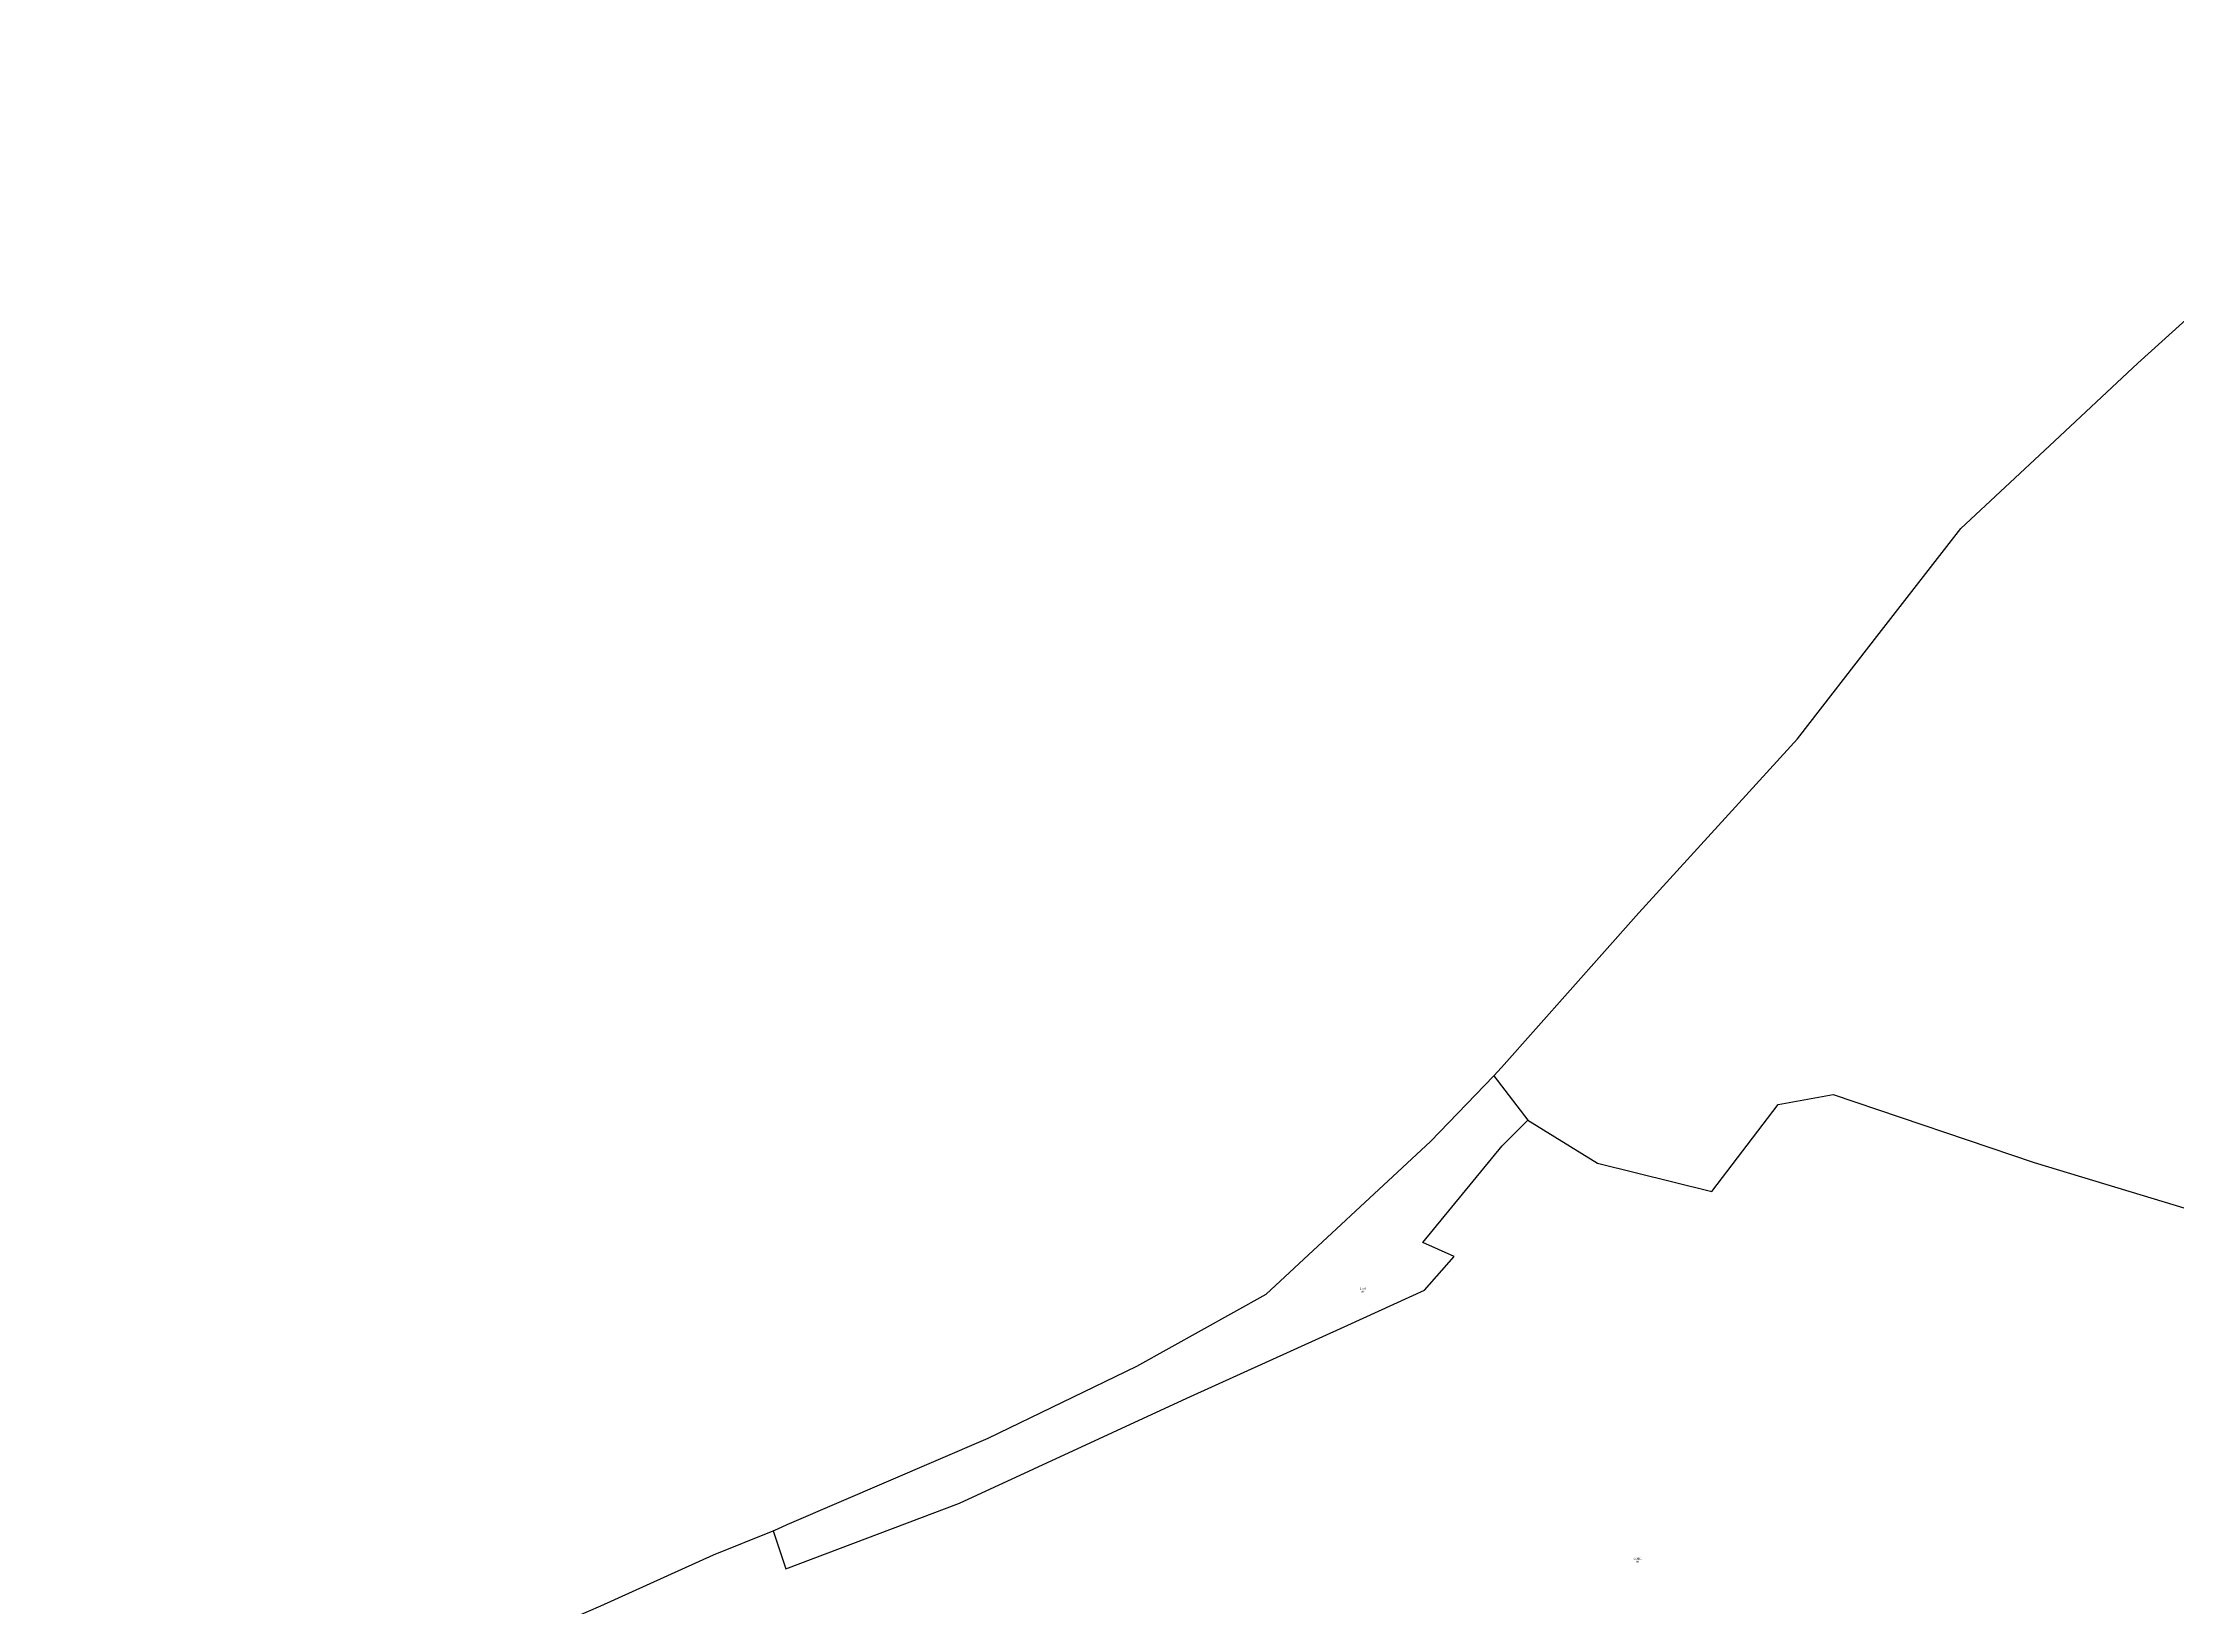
# Model space of a CAD drawing. Header units: metres. Extents: x 482721 to 483773, y 4630440 to 4631301.
# Drawn here: x 482806.9 to 483203.6, y 4630861.5 to 4631152.3 of the extents above; entities that cross this region are included whole.
import ezdxf
from ezdxf.enums import TextEntityAlignment as Align

# ---------------------------------------------------------------- set-up
doc = ezdxf.new("R2010")
doc.units = ezdxf.units.M

msp = doc.modelspace()

# ---------------------------------------------------------------- linework, layer by layer
at = {"layer": 'PG-LI'}
msp.add_line((483076.589, 4630960.289), (483082.929, 4630951.999), dxfattribs=at)
for points in [[(483082.929, 4630951.999), (483095.859, 4630944.019), (483117.129, 4630938.7985), (483129.449, 4630954.9385), (483139.6795, 4630956.8285), (483177.019, 4630944.168), (483223.099, 4630930.218), (483256.459, 4630922.0275)], [(482942.6785, 4630875.73), (482944.9885, 4630868.65), (482977.2985, 4630880.8295), (483019.5685, 4630900.3595), (483049.469, 4630913.899), (483063.719, 4630920.409), (483069.259, 4630926.699), (483063.429, 4630929.299), (483078.149, 4630947.249), (483082.929, 4630951.999)]]:
    msp.add_lwpolyline(points, dxfattribs=at)
at = {"layer": 'PG-LP'}
for points in [[(483076.589, 4630960.289), (483078.039, 4630961.799), (483103.5595, 4630990.569), (483118.2895, 4631006.739), (483133.0295, 4631022.8985), (483148.22, 4631042.4485), (483163.41, 4631062.0085), (483179.86, 4631077.3685), (483196.3105, 4631092.7185), (483220.5905, 4631114.668), (483234.9705, 4631121.028), (483249.3705, 4631127.388), (483312.911, 4631152.2775)], [(482942.6785, 4630875.73), (482943.5185, 4630876.07), (482945.2885, 4630876.88), (482982.6085, 4630892.8995), (483010.2485, 4630906.3195), (483034.289, 4630919.6795), (483064.829, 4630948.059), (483076.589, 4630960.289)], [(482806.8975, 4630791.221), (482818.5775, 4630814.3505), (482829.168, 4630829.0405), (482833.358, 4630832.6105), (482842.008, 4630837.2905), (482852.108, 4630841.1305), (482872.088, 4630846.8505), (482890.018, 4630852.8405), (482910.658, 4630861.78), (482931.5885, 4630871.26), (482942.6785, 4630875.73)]]:
    msp.add_lwpolyline(points, dxfattribs=at)

# ---------------------------------------------------------------- texts
at = {"layer": 'PG-AA'}
for s, p in [('ae', (483052.29, 4630920.4)), ('ad', (483103.34, 4630870.22))]:
    msp.add_text(s, height=0.4, dxfattribs=at).set_placement(p, align=Align.TOP_CENTER)
at = {"layer": 'PG-AS'}
for s, p in [('1756', (483052.29, 4630920.4)), ('44601', (483103.34, 4630870.22))]:
    msp.add_text(s, height=0.4, dxfattribs=at).set_placement(p, align=Align.BOTTOM_CENTER)

doc.saveas('drawing.dxf')
